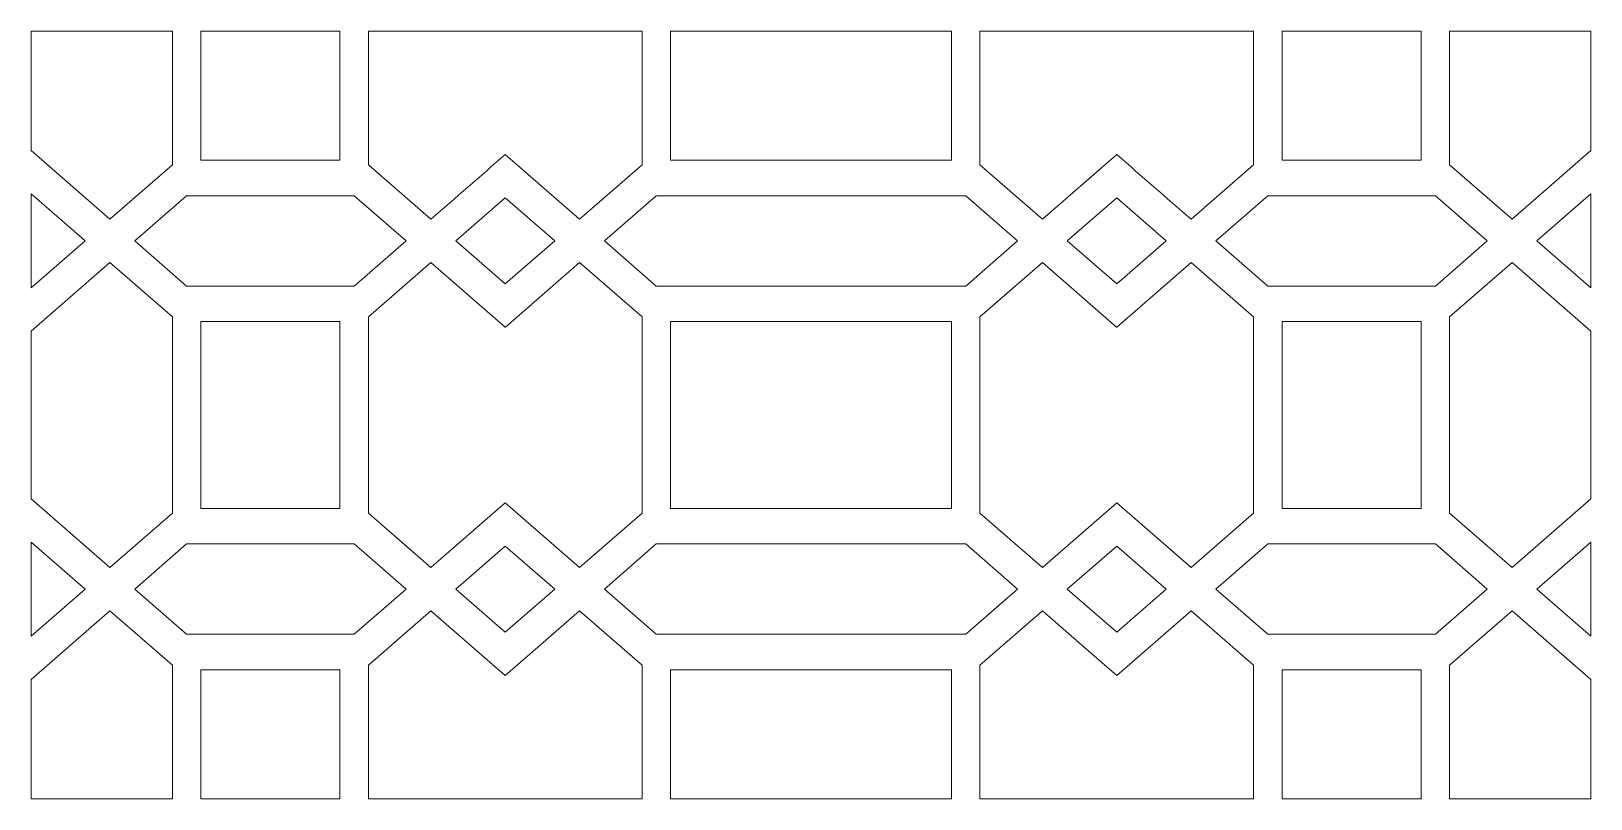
# Model space of a CAD drawing. Header units: millimetres. Extents: x -1200 to 1200, y -590 to 590.
import ezdxf

# ---------------------------------------------------------------- set-up
doc = ezdxf.new("R2010")
doc.units = ezdxf.units.MM
doc.header["$MEASUREMENT"] = 0
doc.layers.add('Layer 1', color=7, linetype='Continuous')

msp = doc.modelspace()

# ---------------------------------------------------------------- linework, layer by layer
at = {"layer": 'Layer 1', "color": 250, "lineweight": 9}
for points, knots in [([(-982.8262, 589.9734), (-982.8262, 589.9734), (-982.8262, 384.4912), (-982.8262, 384.4912), (-982.8262, 384.4912), (-1078.8661, 300.9134), (-1078.8661, 300.9134), (-1078.8661, 300.9134), (-1200.05, 406.3717), (-1200.05, 406.3717), (-1200.05, 406.3717), (-1200.05, 589.9734), (-1200.05, 589.9734), (-1200.05, 589.9734), (-982.8262, 589.9734), (-982.8262, 589.9734)], [0, 0, 0, 0, 0.2, 0.2, 0.2, 0.4, 0.4, 0.4, 0.6, 0.6, 0.6, 0.8, 0.8, 0.8, 1, 1, 1, 1]), ([(-724.8777, 589.9734), (-724.8777, 589.9734), (-724.8777, 391.5424), (-724.8777, 391.5424), (-724.8777, 391.5424), (-938.9536, 391.5424), (-938.9536, 391.5424), (-938.9536, 391.5424), (-938.9536, 589.9734), (-938.9536, 589.9734), (-938.9536, 589.9734), (-724.8777, 589.9734), (-724.8777, 589.9734)], [0, 0, 0, 0, 0.25, 0.25, 0.25, 0.5, 0.5, 0.5, 0.75, 0.75, 0.75, 1, 1, 1, 1]), ([(-260.0837, 589.9734), (-260.0837, 589.9734), (-260.0837, 384.5319), (-260.0837, 384.5319), (-260.0837, 384.5319), (-356.171, 300.9134), (-356.171, 300.9134), (-356.171, 300.9134), (-470.5442, 400.4455), (-470.5442, 400.4455), (-470.5442, 400.4455), (-470.5445, 400.4455), (-470.5445, 400.4455), (-508.6705, 367.2668), (-546.794, 334.0898), (-584.9176, 300.9134), (-584.9176, 300.9134), (-681.0049, 384.4984), (-681.0049, 384.4984), (-681.0049, 384.4984), (-681.0049, 589.9734), (-681.0049, 589.9734), (-681.0049, 589.9734), (-260.0837, 589.9734), (-260.0837, 589.9734)], [0, 0, 0, 0, 0.125, 0.125, 0.125, 0.25, 0.25, 0.25, 0.375, 0.375, 0.375, 0.5, 0.5, 0.5, 0.625, 0.625, 0.625, 0.75, 0.75, 0.75, 0.875, 0.875, 0.875, 1, 1, 1, 1]), ([(216.1108, 589.9734), (216.1108, 589.9734), (216.1108, 391.5424), (216.1108, 391.5424), (72.0038, 391.5424), (-72.1054, 391.5424), (-216.2109, 391.5424), (-216.2109, 391.5424), (-216.2109, 589.9734), (-216.2109, 589.9734), (-216.2109, 589.9734), (216.1108, 589.9734), (216.1108, 589.9734)], [0, 0, 0, 0, 0.25, 0.25, 0.25, 0.5, 0.5, 0.5, 0.75, 0.75, 0.75, 1, 1, 1, 1]), ([(680.9049, 589.9734), (680.9049, 589.9734), (680.9049, 384.4984), (680.9049, 384.4984), (680.9049, 384.4984), (584.8176, 300.9134), (584.8176, 300.9134), (546.6943, 334.0898), (508.5704, 367.2671), (470.4447, 400.4455), (470.4447, 400.4455), (470.4444, 400.4455), (470.4444, 400.4455), (470.4444, 400.4455), (356.071, 300.9134), (356.071, 300.9134), (356.071, 300.9134), (259.9837, 384.5319), (259.9837, 384.5319), (259.9837, 384.5319), (259.9837, 589.9734), (259.9837, 589.9734), (259.9837, 589.9734), (680.9049, 589.9734), (680.9049, 589.9734)], [0, 0, 0, 0, 0.125, 0.125, 0.125, 0.25, 0.25, 0.25, 0.375, 0.375, 0.375, 0.5, 0.5, 0.5, 0.625, 0.625, 0.625, 0.75, 0.75, 0.75, 0.875, 0.875, 0.875, 1, 1, 1, 1]), ([(938.8535, 589.9734), (938.8535, 589.9734), (938.8535, 391.5424), (938.8535, 391.5424), (938.8535, 391.5424), (724.7776, 391.5424), (724.7776, 391.5424), (724.7776, 391.5424), (724.7776, 589.9734), (724.7776, 589.9734), (724.7776, 589.9734), (938.8535, 589.9734), (938.8535, 589.9734)], [0, 0, 0, 0, 0.25, 0.25, 0.25, 0.5, 0.5, 0.5, 0.75, 0.75, 0.75, 1, 1, 1, 1]), ([(1199.95, 406.372), (1199.95, 406.372), (1078.7661, 300.9134), (1078.7661, 300.9134), (1078.7661, 300.9134), (982.7263, 384.4909), (982.7263, 384.4909), (982.7263, 384.4909), (982.7263, 589.9734), (982.7263, 589.9734), (982.7263, 589.9734), (1199.95, 589.9734), (1199.95, 589.9734), (1199.95, 589.9734), (1199.95, 406.372), (1199.95, 406.372)], [0, 0, 0, 0, 0.2, 0.2, 0.2, 0.4, 0.4, 0.4, 0.6, 0.6, 0.6, 0.8, 0.8, 0.8, 1, 1, 1, 1]), ([(-1200.05, 339.8082), (-1200.05, 339.8082), (-1117.1107, 267.6316), (-1117.1107, 267.6316), (-1117.1107, 267.6316), (-1200.05, 195.4549), (-1200.05, 195.4549), (-1200.05, 195.4549), (-1200.05, 339.8082), (-1200.05, 339.8082)], [0, 0, 0, 0, 0.333333333, 0.333333333, 0.333333333, 0.666666667, 0.666666667, 0.666666667, 1, 1, 1, 1]), ([(-960.8903, 198.2466), (-960.8903, 198.2466), (-702.9414, 198.2466), (-702.9414, 198.2466), (-702.9414, 198.2466), (-623.1625, 267.6316), (-623.1625, 267.6316), (-623.1625, 267.6316), (-702.9414, 337.0162), (-702.9414, 337.0162), (-702.9414, 337.0162), (-960.8903, 337.0162), (-960.8903, 337.0162), (-960.8903, 337.0162), (-1040.621, 267.6316), (-1040.621, 267.6316), (-1040.621, 267.6316), (-960.8903, 198.2466), (-960.8903, 198.2466)], [0, 0, 0, 0, 0.166666667, 0.166666667, 0.166666667, 0.333333333, 0.333333333, 0.333333333, 0.5, 0.5, 0.5, 0.666666667, 0.666666667, 0.666666667, 0.833333333, 0.833333333, 0.833333333, 1, 1, 1, 1]), ([(238.0949, 337.0162), (238.0949, 337.0162), (317.8257, 267.6316), (317.8257, 267.6316), (317.8257, 267.6316), (238.0949, 198.2466), (238.0949, 198.2466), (79.3303, 198.2466), (-79.4322, 198.2466), (-238.1951, 198.2466), (-238.1951, 198.2466), (-317.9258, 267.6316), (-317.9258, 267.6316), (-317.9258, 267.6316), (-238.1951, 337.0162), (-238.1951, 337.0162), (-79.4322, 337.0162), (79.3303, 337.0162), (238.0949, 337.0162)], [0, 0, 0, 0, 0.166666667, 0.166666667, 0.166666667, 0.333333333, 0.333333333, 0.333333333, 0.5, 0.5, 0.5, 0.666666667, 0.666666667, 0.666666667, 0.833333333, 0.833333333, 0.833333333, 1, 1, 1, 1]), ([(960.79, 198.2466), (960.79, 198.2466), (702.8412, 198.2466), (702.8412, 198.2466), (702.8412, 198.2466), (623.0627, 267.6316), (623.0627, 267.6316), (623.0627, 267.6316), (702.8412, 337.0162), (702.8412, 337.0162), (702.8412, 337.0162), (960.79, 337.0162), (960.79, 337.0162), (960.79, 337.0162), (1040.5212, 267.6316), (1040.5212, 267.6316), (1040.5212, 267.6316), (960.79, 198.2466), (960.79, 198.2466)], [0, 0, 0, 0, 0.166666667, 0.166666667, 0.166666667, 0.333333333, 0.333333333, 0.333333333, 0.5, 0.5, 0.5, 0.666666667, 0.666666667, 0.666666667, 0.833333333, 0.833333333, 0.833333333, 1, 1, 1, 1]), ([(1199.95, 195.4549), (1199.95, 195.4549), (1117.0108, 267.6316), (1117.0108, 267.6316), (1117.0108, 267.6316), (1199.95, 339.808), (1199.95, 339.808), (1199.95, 339.808), (1199.95, 195.4549), (1199.95, 195.4549)], [0, 0, 0, 0, 0.333333333, 0.333333333, 0.333333333, 0.666666667, 0.666666667, 0.666666667, 1, 1, 1, 1]), ([(-470.5442, 333.8811), (-470.5442, 333.8811), (-546.6729, 267.6316), (-546.6729, 267.6316), (-546.6729, 267.6316), (-470.5442, 201.3814), (-470.5442, 201.3814), (-470.5442, 201.3814), (-394.4157, 267.6316), (-394.4157, 267.6316), (-394.4157, 267.6316), (-470.5442, 333.8811), (-470.5442, 333.8811)], [0, 0, 0, 0, 0.25, 0.25, 0.25, 0.5, 0.5, 0.5, 0.75, 0.75, 0.75, 1, 1, 1, 1]), ([(470.4444, 333.8811), (470.4444, 333.8811), (546.573, 267.6316), (546.573, 267.6316), (546.573, 267.6316), (470.4444, 201.3814), (470.4444, 201.3814), (470.4444, 201.3814), (394.3156, 267.6316), (394.3156, 267.6316), (394.3156, 267.6316), (470.4444, 333.8811), (470.4444, 333.8811)], [0, 0, 0, 0, 0.25, 0.25, 0.25, 0.5, 0.5, 0.5, 0.75, 0.75, 0.75, 1, 1, 1, 1]), ([(-1200.05, 128.8904), (-1200.05, 128.8904), (-1078.8661, 234.3497), (-1078.8661, 234.3497), (-1078.8661, 234.3497), (-982.8262, 150.7719), (-982.8262, 150.7719), (-982.8262, 150.7719), (-982.8262, -150.825), (-982.8262, -150.825), (-982.8262, -150.825), (-1078.8661, -234.4027), (-1078.8661, -234.4027), (-1078.8661, -234.4027), (-1200.05, -128.9435), (-1200.05, -128.9435), (-1200.05, -128.9435), (-1200.05, 128.8904), (-1200.05, 128.8904)], [0, 0, 0, 0, 0.166666667, 0.166666667, 0.166666667, 0.333333333, 0.333333333, 0.333333333, 0.5, 0.5, 0.5, 0.666666667, 0.666666667, 0.666666667, 0.833333333, 0.833333333, 0.833333333, 1, 1, 1, 1]), ([(-681.0049, 150.7647), (-681.0049, 150.7647), (-681.0049, -150.8178), (-681.0049, -150.8178), (-681.0049, -150.8178), (-584.9176, -234.4027), (-584.9176, -234.4027), (-584.9176, -234.4027), (-470.5439, -134.8707), (-470.5439, -134.8707), (-470.5439, -134.8707), (-356.1705, -234.4027), (-356.1705, -234.4027), (-356.1705, -234.4027), (-260.0837, -150.7846), (-260.0837, -150.7846), (-260.0837, -150.7846), (-260.0837, 150.7312), (-260.0837, 150.7312), (-260.0837, 150.7312), (-356.171, 234.3497), (-356.171, 234.3497), (-356.171, 234.3497), (-470.3576, 134.9796), (-470.3576, 134.9796), (-470.3576, 134.9796), (-470.5439, 134.818), (-470.5439, 134.818), (-470.5439, 134.818), (-470.5442, 134.818), (-470.5442, 134.818), (-470.5442, 134.818), (-470.7077, 134.9596), (-470.7077, 134.9596), (-470.7077, 134.9596), (-584.9176, 234.3497), (-584.9176, 234.3497), (-584.9176, 234.3497), (-681.0049, 150.7647), (-681.0049, 150.7647)], [0, 0, 0, 0, 0.076923077, 0.076923077, 0.076923077, 0.153846154, 0.153846154, 0.153846154, 0.230769231, 0.230769231, 0.230769231, 0.307692308, 0.307692308, 0.307692308, 0.384615385, 0.384615385, 0.384615385, 0.461538462, 0.461538462, 0.461538462, 0.538461538, 0.538461538, 0.538461538, 0.615384615, 0.615384615, 0.615384615, 0.692307692, 0.692307692, 0.692307692, 0.769230769, 0.769230769, 0.769230769, 0.846153846, 0.846153846, 0.846153846, 0.923076923, 0.923076923, 0.923076923, 1, 1, 1, 1]), ([(680.9049, 150.7644), (680.9049, 150.7644), (680.9049, -150.8174), (680.9049, -150.8174), (680.9049, -150.8174), (584.8176, -234.4024), (584.8176, -234.4024), (584.8176, -234.4024), (470.4439, -134.8703), (470.4439, -134.8703), (470.4439, -134.8703), (356.0704, -234.4024), (356.0704, -234.4024), (356.0704, -234.4024), (259.9837, -150.7843), (259.9837, -150.7843), (259.9837, -150.7843), (259.9837, 150.7309), (259.9837, 150.7309), (259.9837, 150.7309), (356.071, 234.3494), (356.071, 234.3494), (356.071, 234.3494), (470.258, 134.9796), (470.258, 134.9796), (470.258, 134.9796), (470.4439, 134.8176), (470.4439, 134.8176), (470.4439, 134.8176), (470.4444, 134.8176), (470.4444, 134.8176), (470.4444, 134.8176), (470.6076, 134.9599), (470.6076, 134.9599), (470.6076, 134.9599), (584.8176, 234.3494), (584.8176, 234.3494), (584.8176, 234.3494), (680.9049, 150.7644), (680.9049, 150.7644)], [0, 0, 0, 0, 0.076923077, 0.076923077, 0.076923077, 0.153846154, 0.153846154, 0.153846154, 0.230769231, 0.230769231, 0.230769231, 0.307692308, 0.307692308, 0.307692308, 0.384615385, 0.384615385, 0.384615385, 0.461538462, 0.461538462, 0.461538462, 0.538461538, 0.538461538, 0.538461538, 0.615384615, 0.615384615, 0.615384615, 0.692307692, 0.692307692, 0.692307692, 0.769230769, 0.769230769, 0.769230769, 0.846153846, 0.846153846, 0.846153846, 0.923076923, 0.923076923, 0.923076923, 1, 1, 1, 1]), ([(982.7263, -150.8253), (982.7263, -150.8253), (982.7263, 150.7723), (982.7263, 150.7723), (982.7263, 150.7723), (1078.7661, 234.3494), (1078.7661, 234.3494), (1078.7661, 234.3494), (1199.95, 128.8908), (1199.95, 128.8908), (1199.95, 128.8908), (1199.95, -128.9438), (1199.95, -128.9438), (1199.95, -128.9438), (1078.7661, -234.4024), (1078.7661, -234.4024), (1078.7661, -234.4024), (982.7263, -150.8253), (982.7263, -150.8253)], [0, 0, 0, 0, 0.166666667, 0.166666667, 0.166666667, 0.333333333, 0.333333333, 0.333333333, 0.5, 0.5, 0.5, 0.666666667, 0.666666667, 0.666666667, 0.833333333, 0.833333333, 0.833333333, 1, 1, 1, 1]), ([(-724.8777, -143.7731), (-724.8777, -143.7731), (-724.8777, 143.7204), (-724.8777, 143.7204), (-724.8777, 143.7204), (-938.9536, 143.7204), (-938.9536, 143.7204), (-938.9536, 143.7204), (-938.9536, -143.7731), (-938.9536, -143.7731), (-938.9536, -143.7731), (-724.8777, -143.7731), (-724.8777, -143.7731)], [0, 0, 0, 0, 0.25, 0.25, 0.25, 0.5, 0.5, 0.5, 0.75, 0.75, 0.75, 1, 1, 1, 1]), ([(216.1108, 143.7204), (216.1108, 143.7204), (216.1108, -143.7731), (216.1108, -143.7731), (72.0038, -143.7731), (-72.1054, -143.7731), (-216.2109, -143.7731), (-216.2109, -143.7731), (-216.2109, 143.7204), (-216.2109, 143.7204), (-72.1054, 143.7204), (72.0038, 143.7204), (216.1108, 143.7204)], [0, 0, 0, 0, 0.25, 0.25, 0.25, 0.5, 0.5, 0.5, 0.75, 0.75, 0.75, 1, 1, 1, 1]), ([(724.7776, -143.7731), (724.7776, -143.7731), (724.7776, 143.7204), (724.7776, 143.7204), (724.7776, 143.7204), (938.8535, 143.7204), (938.8535, 143.7204), (938.8535, 143.7204), (938.8535, -143.7731), (938.8535, -143.7731), (938.8535, -143.7731), (724.7776, -143.7731), (724.7776, -143.7731)], [0, 0, 0, 0, 0.25, 0.25, 0.25, 0.5, 0.5, 0.5, 0.75, 0.75, 0.75, 1, 1, 1, 1]), ([(-1200.05, -195.508), (-1200.05, -195.508), (-1117.1107, -267.6846), (-1117.1107, -267.6846), (-1117.1107, -267.6846), (-1200.05, -339.8613), (-1200.05, -339.8613), (-1200.05, -339.8613), (-1200.05, -195.508), (-1200.05, -195.508)], [0, 0, 0, 0, 0.333333333, 0.333333333, 0.333333333, 0.666666667, 0.666666667, 0.666666667, 1, 1, 1, 1]), ([(-960.8903, -337.0693), (-960.8903, -337.0693), (-702.942, -337.0693), (-702.942, -337.0693), (-702.942, -337.0693), (-702.942, -337.0689), (-702.942, -337.0689), (-702.942, -337.0689), (-623.1622, -267.6846), (-623.1622, -267.6846), (-623.1622, -267.6846), (-702.9417, -198.2993), (-702.9417, -198.2993), (-702.9417, -198.2993), (-960.8898, -198.2993), (-960.8898, -198.2993), (-960.8898, -198.2993), (-1040.621, -267.6846), (-1040.621, -267.6846), (-1040.621, -267.6846), (-960.8903, -337.0693), (-960.8903, -337.0693)], [0, 0, 0, 0, 0.142857143, 0.142857143, 0.142857143, 0.285714286, 0.285714286, 0.285714286, 0.428571429, 0.428571429, 0.428571429, 0.571428571, 0.571428571, 0.571428571, 0.714285714, 0.714285714, 0.714285714, 0.857142857, 0.857142857, 0.857142857, 1, 1, 1, 1]), ([(-394.4154, -267.6846), (-394.4154, -267.6846), (-470.5439, -333.9348), (-470.5439, -333.9348), (-470.5439, -333.9348), (-546.6728, -267.6846), (-546.6728, -267.6846), (-546.6728, -267.6846), (-470.5436, -201.4348), (-470.5436, -201.4348), (-470.5436, -201.4348), (-394.4154, -267.6846), (-394.4154, -267.6846)], [0, 0, 0, 0, 0.25, 0.25, 0.25, 0.5, 0.5, 0.5, 0.75, 0.75, 0.75, 1, 1, 1, 1]), ([(238.094, -198.2993), (238.094, -198.2993), (317.8255, -267.6846), (317.8255, -267.6846), (317.8255, -267.6846), (238.0946, -337.0693), (238.0946, -337.0693), (79.3303, -337.0693), (-79.432, -337.0693), (-238.1947, -337.0693), (-238.1947, -337.0693), (-317.9253, -267.6846), (-317.9253, -267.6846), (-317.9253, -267.6846), (-238.1941, -198.2993), (-238.1941, -198.2993), (-79.4328, -198.2993), (79.3312, -198.2993), (238.094, -198.2993)], [0, 0, 0, 0, 0.166666667, 0.166666667, 0.166666667, 0.333333333, 0.333333333, 0.333333333, 0.5, 0.5, 0.5, 0.666666667, 0.666666667, 0.666666667, 0.833333333, 0.833333333, 0.833333333, 1, 1, 1, 1]), ([(394.3153, -267.6846), (394.3153, -267.6846), (470.4439, -333.9344), (470.4439, -333.9344), (470.4439, -333.9344), (546.5727, -267.6846), (546.5727, -267.6846), (546.5727, -267.6846), (470.4437, -201.4348), (470.4437, -201.4348), (470.4437, -201.4348), (394.3153, -267.6846), (394.3153, -267.6846)], [0, 0, 0, 0, 0.25, 0.25, 0.25, 0.5, 0.5, 0.5, 0.75, 0.75, 0.75, 1, 1, 1, 1]), ([(960.79, -337.0693), (960.79, -337.0693), (702.8419, -337.0693), (702.8419, -337.0693), (702.8419, -337.0693), (702.8419, -337.0689), (702.8419, -337.0689), (702.8419, -337.0689), (623.0626, -267.6846), (623.0626, -267.6846), (623.0626, -267.6846), (702.8416, -198.2993), (702.8416, -198.2993), (702.8416, -198.2993), (960.7895, -198.2993), (960.7895, -198.2993), (960.7895, -198.2993), (1040.5212, -267.6846), (1040.5212, -267.6846), (1040.5212, -267.6846), (960.79, -337.0693), (960.79, -337.0693)], [0, 0, 0, 0, 0.142857143, 0.142857143, 0.142857143, 0.285714286, 0.285714286, 0.285714286, 0.428571429, 0.428571429, 0.428571429, 0.571428571, 0.571428571, 0.571428571, 0.714285714, 0.714285714, 0.714285714, 0.857142857, 0.857142857, 0.857142857, 1, 1, 1, 1]), ([(1199.95, -339.861), (1199.95, -339.861), (1117.0108, -267.6846), (1117.0108, -267.6846), (1117.0108, -267.6846), (1199.95, -195.508), (1199.95, -195.508), (1199.95, -195.508), (1199.95, -339.861), (1199.95, -339.861)], [0, 0, 0, 0, 0.333333333, 0.333333333, 0.333333333, 0.666666667, 0.666666667, 0.666666667, 1, 1, 1, 1]), ([(-1200.05, -406.4247), (-1200.05, -406.4247), (-1078.8661, -300.9665), (-1078.8661, -300.9665), (-1078.8661, -300.9665), (-982.8262, -384.5442), (-982.8262, -384.5442), (-982.8262, -384.5442), (-982.8262, -590.0266), (-982.8262, -590.0266), (-982.8262, -590.0266), (-1200.05, -590.0266), (-1200.05, -590.0266), (-1200.05, -590.0266), (-1200.05, -406.4247), (-1200.05, -406.4247)], [0, 0, 0, 0, 0.2, 0.2, 0.2, 0.4, 0.4, 0.4, 0.6, 0.6, 0.6, 0.8, 0.8, 0.8, 1, 1, 1, 1]), ([(-681.0049, -590.0266), (-681.0049, -590.0266), (-681.0049, -384.5505), (-681.0049, -384.5505), (-681.0049, -384.5505), (-584.9174, -300.9665), (-584.9174, -300.9665), (-584.9174, -300.9665), (-470.5439, -400.4985), (-470.5439, -400.4985), (-470.5439, -400.4985), (-432.2989, -367.2166), (-432.2989, -367.2166), (-432.2989, -367.2166), (-432.2992, -367.2166), (-432.2992, -367.2166), (-432.2992, -367.2166), (-356.1705, -300.9665), (-356.1705, -300.9665), (-356.1705, -300.9665), (-260.0837, -384.5846), (-260.0837, -384.5846), (-260.0837, -384.5846), (-260.0837, -590.0266), (-260.0837, -590.0266), (-260.0837, -590.0266), (-681.0049, -590.0266), (-681.0049, -590.0266)], [0, 0, 0, 0, 0.111111111, 0.111111111, 0.111111111, 0.222222222, 0.222222222, 0.222222222, 0.333333333, 0.333333333, 0.333333333, 0.444444444, 0.444444444, 0.444444444, 0.555555556, 0.555555556, 0.555555556, 0.666666667, 0.666666667, 0.666666667, 0.777777778, 0.777777778, 0.777777778, 0.888888889, 0.888888889, 0.888888889, 1, 1, 1, 1]), ([(259.9837, -590.0266), (259.9837, -590.0266), (259.9837, -384.5846), (259.9837, -384.5846), (259.9837, -384.5846), (356.0704, -300.9665), (356.0704, -300.9665), (356.0704, -300.9665), (432.1993, -367.2166), (432.1993, -367.2166), (432.1993, -367.2166), (432.199, -367.2166), (432.199, -367.2166), (432.199, -367.2166), (470.4439, -400.4985), (470.4439, -400.4985), (470.4439, -400.4985), (584.8173, -300.9665), (584.8173, -300.9665), (584.8173, -300.9665), (680.9049, -384.5509), (680.9049, -384.5509), (680.9049, -384.5509), (680.9049, -590.0266), (680.9049, -590.0266), (680.9049, -590.0266), (259.9837, -590.0266), (259.9837, -590.0266)], [0, 0, 0, 0, 0.111111111, 0.111111111, 0.111111111, 0.222222222, 0.222222222, 0.222222222, 0.333333333, 0.333333333, 0.333333333, 0.444444444, 0.444444444, 0.444444444, 0.555555556, 0.555555556, 0.555555556, 0.666666667, 0.666666667, 0.666666667, 0.777777778, 0.777777778, 0.777777778, 0.888888889, 0.888888889, 0.888888889, 1, 1, 1, 1]), ([(982.7263, -590.0266), (982.7263, -590.0266), (982.7263, -384.5439), (982.7263, -384.5439), (982.7263, -384.5439), (1078.7661, -300.9665), (1078.7661, -300.9665), (1078.7661, -300.9665), (1199.95, -406.4251), (1199.95, -406.4251), (1199.95, -406.4251), (1199.95, -590.0266), (1199.95, -590.0266), (1199.95, -590.0266), (982.7263, -590.0266), (982.7263, -590.0266)], [0, 0, 0, 0, 0.2, 0.2, 0.2, 0.4, 0.4, 0.4, 0.6, 0.6, 0.6, 0.8, 0.8, 0.8, 1, 1, 1, 1]), ([(-938.9536, -590.0266), (-938.9536, -590.0266), (-938.9536, -391.5954), (-938.9536, -391.5954), (-938.9536, -391.5954), (-724.8777, -391.5954), (-724.8777, -391.5954), (-724.8777, -391.5954), (-724.8777, -590.0266), (-724.8777, -590.0266), (-724.8777, -590.0266), (-938.9536, -590.0266), (-938.9536, -590.0266)], [0, 0, 0, 0, 0.25, 0.25, 0.25, 0.5, 0.5, 0.5, 0.75, 0.75, 0.75, 1, 1, 1, 1]), ([(-216.2109, -590.0266), (-216.2109, -590.0266), (-216.2109, -391.5954), (-216.2109, -391.5954), (-72.1054, -391.5954), (72.0038, -391.5954), (216.1108, -391.5954), (216.1108, -391.5954), (216.1108, -590.0266), (216.1108, -590.0266), (216.1108, -590.0266), (-216.2109, -590.0266), (-216.2109, -590.0266)], [0, 0, 0, 0, 0.25, 0.25, 0.25, 0.5, 0.5, 0.5, 0.75, 0.75, 0.75, 1, 1, 1, 1]), ([(724.7776, -590.0266), (724.7776, -590.0266), (724.7776, -391.5954), (724.7776, -391.5954), (724.7776, -391.5954), (938.8535, -391.5954), (938.8535, -391.5954), (938.8535, -391.5954), (938.8535, -590.0266), (938.8535, -590.0266), (938.8535, -590.0266), (724.7776, -590.0266), (724.7776, -590.0266)], [0, 0, 0, 0, 0.25, 0.25, 0.25, 0.5, 0.5, 0.5, 0.75, 0.75, 0.75, 1, 1, 1, 1])]:
    msp.add_open_spline(points, degree=3, knots=knots, dxfattribs=at)

doc.saveas('drawing.dxf')
